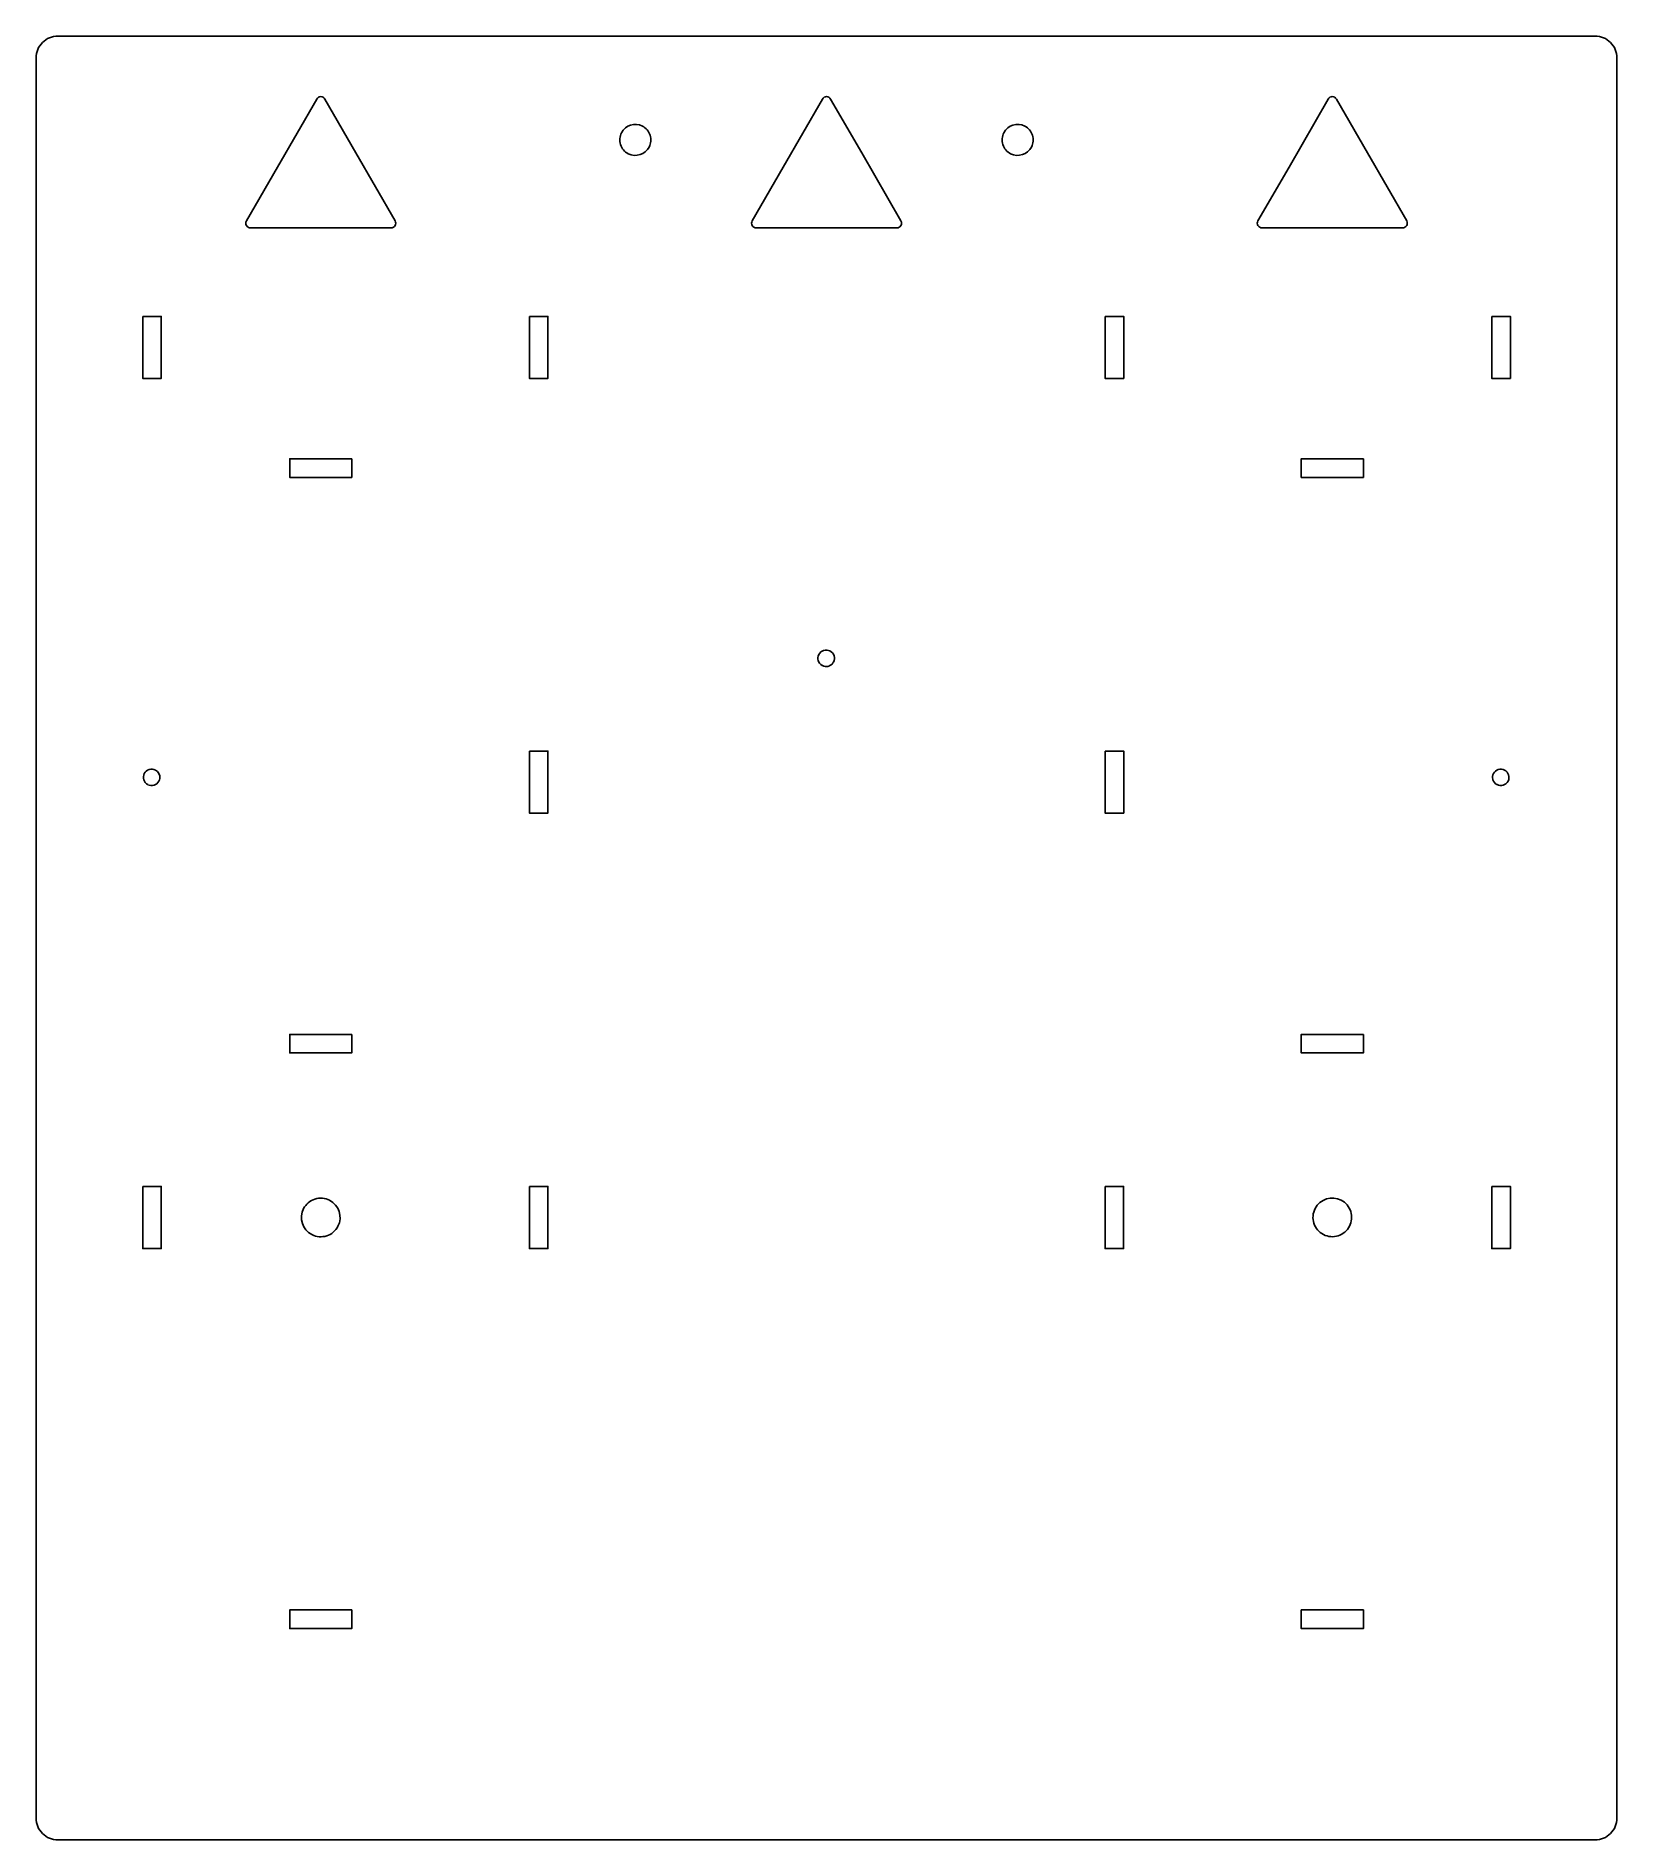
# Model space of a CAD drawing. Extents: x 5 to 150, y 5 to 170.
import ezdxf

# ---------------------------------------------------------------- set-up
doc = ezdxf.new("R2010")
doc.units = 0
for name, color, linetype in [('cabletie-holes', 7, 'CONTINUOUS'), ('hanging-holes', 7, 'CONTINUOUS'), ('outline', 7, 'CONTINUOUS'), ('rfp-hook-holes', 7, 'CONTINUOUS'), ('rfp-latching-holes', 7, 'CONTINUOUS')]:
    doc.layers.add(name, color=color, linetype=linetype)

msp = doc.modelspace()

# ---------------------------------------------------------------- linework, layer by layer
at = {"layer": 'cabletie-holes', "color": 7}
for points in [[(14.900476, 144.641935), (16.600475, 144.641935), (16.600475, 138.958199), (14.900476, 138.958199)], [(50.299957, 144.641935), (51.999956, 144.641935), (51.999956, 138.958199), (50.299957, 138.958199)], [(102.999908, 144.641935), (104.699906, 144.641935), (104.699906, 138.958199), (102.999908, 138.958199)], [(138.39361, 144.641935), (140.093608, 144.641935), (140.093608, 138.958199), (138.39361, 138.958199)], [(34.045163, 131.601658), (34.045163, 129.901659), (28.361427, 129.901659), (28.361427, 131.601658)], [(126.635089, 131.601658), (126.635089, 129.901659), (120.951353, 129.901659), (120.951353, 131.601658)], [(50.299957, 104.841666), (51.999956, 104.841666), (51.999956, 99.157931), (50.299957, 99.157931)], [(102.999908, 104.841666), (104.699906, 104.841666), (104.699906, 99.157931), (102.999908, 99.157931)], [(34.045163, 78.901707), (34.045163, 77.201708), (28.361427, 77.201708), (28.361427, 78.901707)], [(126.635089, 78.901707), (126.635089, 77.201708), (120.951353, 77.201708), (120.951353, 78.901707)], [(14.900476, 64.978828), (16.600475, 64.978828), (16.600475, 59.295103), (14.900476, 59.295103)], [(50.293757, 64.978598), (51.993756, 64.978598), (51.993756, 59.294863), (50.293757, 59.294863)], [(102.993708, 64.978598), (104.693706, 64.978598), (104.693706, 59.294863), (102.993708, 59.294863)], [(138.39361, 64.978828), (140.093608, 64.978828), (140.093608, 59.295103), (138.39361, 59.295103)], [(34.045163, 26.201749), (34.045163, 24.50175), (28.361427, 24.50175), (28.361427, 26.201749)], [(126.635089, 26.201749), (126.635089, 24.50175), (120.951353, 24.50175), (120.951353, 26.201749)]]:
    msp.add_lwpolyline(points, close=True, dxfattribs=at)
at = {"layer": 'hanging-holes', "color": 7}
for points in [[(24.396287, 153.387048), (27.239025, 158.31662), (30.82969, 164.543168)], [(31.577618, 164.543168), (34.420356, 159.613596), (38.011022, 153.387048)], [(70.692576, 153.387048), (73.535314, 158.31662), (77.125979, 164.543168)], [(77.873907, 164.543168), (80.716645, 159.613596), (84.307311, 153.387048)], [(116.986302, 153.387048), (119.82904, 158.31662), (123.419705, 164.543168)], [(124.167633, 164.543168), (127.010371, 159.613596), (130.601037, 153.387048)], [(37.637058, 152.738559), (31.951582, 152.738559), (24.77025, 152.738559)], [(83.933347, 152.738559), (78.247871, 152.738559), (71.06654, 152.738559)], [(130.227073, 152.738559), (124.541597, 152.738559), (117.360266, 152.738559)]]:
    msp.add_lwpolyline(points, dxfattribs=at)
for points in [[(60.644004, 162.060516)], [(95.643976, 162.060516)], [(37.637058, 152.738559)], [(83.933347, 152.738559)], [(130.227073, 152.738559)]]:
    msp.add_lwpolyline(points, close=True, dxfattribs=at)
for points in [[(30.82969, 164.543168), (30.906827, 164.67693), (31.049381, 164.759331), (31.203654, 164.759331)], [(31.203654, 164.759331), (31.357927, 164.759331), (31.500481, 164.67693), (31.577618, 164.543168)], [(77.125979, 164.543168), (77.203116, 164.67693), (77.34567, 164.759331), (77.499943, 164.759331)], [(77.499943, 164.759331), (77.654216, 164.759331), (77.79677, 164.67693), (77.873907, 164.543168)], [(123.419705, 164.543168), (123.496842, 164.67693), (123.639396, 164.759331), (123.793669, 164.759331)], [(123.793669, 164.759331), (123.947942, 164.759331), (124.090496, 164.67693), (124.167633, 164.543168)], [(58.732872, 161.449964), (59.092017, 162.146308), (59.94766, 162.419661), (60.644004, 162.060516)], [(60.644004, 162.060516), (60.9784, 161.888048), (61.230587, 161.589806), (61.345088, 161.231399)], [(93.732844, 161.449964), (94.09199, 162.146308), (94.947632, 162.419661), (95.643976, 162.060516)], [(95.643976, 162.060516), (95.978372, 161.888048), (96.230559, 161.589806), (96.34506, 161.231399)], [(58.642339, 160.367949), (58.527839, 160.726355), (58.560404, 161.115568), (58.732872, 161.449964)], [(59.343424, 159.538832), (59.009027, 159.711299), (58.75684, 160.009542), (58.642339, 160.367949)], [(61.345088, 161.231399), (61.459589, 160.872992), (61.427023, 160.483779), (61.254555, 160.149383)], [(93.642311, 160.367949), (93.527811, 160.726355), (93.560376, 161.115568), (93.732844, 161.449964)], [(94.343396, 159.538832), (94.009, 159.711299), (93.756812, 160.009542), (93.642311, 160.367949)], [(96.34506, 161.231399), (96.459561, 160.872992), (96.426995, 160.483779), (96.254527, 160.149383)], [(61.254555, 160.149383), (60.89541, 159.45304), (60.039767, 159.179687), (59.343424, 159.538832)], [(96.254527, 160.149383), (95.895382, 159.45304), (95.039739, 159.179687), (94.343396, 159.538832)], [(24.396287, 152.954722), (24.31915, 153.088484), (24.31915, 153.253286), (24.396287, 153.387048)], [(24.77025, 152.738559), (24.615977, 152.738559), (24.473423, 152.82096), (24.396287, 152.954722)], [(38.011022, 152.954722), (37.933885, 152.82096), (37.791331, 152.738559), (37.637058, 152.738559)], [(38.011022, 153.387048), (38.088158, 153.253286), (38.088158, 153.088484), (38.011022, 152.954722)], [(70.692576, 152.954722), (70.615439, 153.088484), (70.615439, 153.253286), (70.692576, 153.387048)], [(71.06654, 152.738559), (70.912266, 152.738559), (70.769712, 152.82096), (70.692576, 152.954722)], [(84.307311, 152.954722), (84.230174, 152.82096), (84.08762, 152.738559), (83.933347, 152.738559)], [(84.307311, 153.387048), (84.384447, 153.253286), (84.384447, 153.088484), (84.307311, 152.954722)], [(116.986302, 152.954722), (116.909165, 153.088484), (116.909165, 153.253286), (116.986302, 153.387048)], [(117.360266, 152.738559), (117.205992, 152.738559), (117.063438, 152.82096), (116.986302, 152.954722)], [(130.601037, 152.954722), (130.5239, 152.82096), (130.381346, 152.738559), (130.227073, 152.738559)], [(130.601037, 153.387048), (130.678173, 153.253286), (130.678173, 153.088484), (130.601037, 152.954722)]]:
    msp.add_open_spline(points, degree=3, dxfattribs=at)
at = {"layer": 'outline', "color": 7}
for points in [[(7.143704, 170.306015), (147.843693, 170.306015)], [(5.143706, 7.143701), (5.143706, 168.306017)], [(149.843691, 168.306017), (149.843691, 7.143701)], [(147.843693, 5.143703), (7.143704, 5.143703)]]:
    msp.add_lwpolyline(points, dxfattribs=at)
msp.add_lwpolyline([(7.143704, 170.306015)], close=True, dxfattribs=at)
for points in [[(5.729492, 169.720229), (6.104564, 170.095302), (6.613272, 170.306015), (7.143704, 170.306015)], [(147.843693, 170.306015), (148.374126, 170.306015), (148.882833, 170.095302), (149.257905, 169.720229)], [(5.143706, 168.306017), (5.143706, 168.836449), (5.354419, 169.345157), (5.729492, 169.720229)], [(149.257905, 169.720229), (149.632978, 169.345157), (149.843691, 168.836449), (149.843691, 168.306017)], [(5.729492, 5.729489), (5.354419, 6.104561), (5.143706, 6.613269), (5.143706, 7.143701)], [(149.843691, 7.143701), (149.843691, 6.613269), (149.632978, 6.104561), (149.257905, 5.729489)], [(7.143704, 5.143703), (6.613272, 5.143703), (6.104564, 5.354416), (5.729492, 5.729489)], [(149.257905, 5.729489), (148.882833, 5.354416), (148.374126, 5.143703), (147.843693, 5.143703)]]:
    msp.add_open_spline(points, degree=3, dxfattribs=at)
at = {"layer": 'rfp-hook-holes', "color": 7}
for points in [[(32.014377, 63.708609)], [(124.604391, 63.714849)]]:
    msp.add_lwpolyline(points, close=True, dxfattribs=at)
for points in [[(30.392929, 60.564792), (29.52479, 61.012542), (29.183998, 62.079281), (29.631747, 62.94742)], [(29.631747, 62.94742), (29.846763, 63.364317), (30.218585, 63.678723), (30.665415, 63.821474)], [(30.665415, 63.821474), (31.112245, 63.964225), (31.597481, 63.923626), (32.014377, 63.708609)], [(32.014377, 63.708609), (32.882516, 63.260858), (33.223308, 62.19412), (32.775558, 61.325981)], [(122.10889, 61.604705), (121.966141, 62.051536), (122.006742, 62.536774), (122.221762, 62.95367)], [(122.221762, 62.95367), (122.669514, 63.821808), (123.736252, 64.162599), (124.604391, 63.714849)], [(124.604391, 63.714849), (125.021287, 63.499833), (125.335693, 63.128012), (125.478444, 62.681183)], [(32.775558, 61.325981), (32.560542, 60.909085), (32.188721, 60.594678), (31.741891, 60.451927)], [(122.982942, 60.571032), (122.566045, 60.786049), (122.251639, 61.157873), (122.10889, 61.604705)], [(125.36558, 61.332221), (125.150564, 60.915322), (124.778741, 60.600914), (124.331909, 60.458163)], [(125.478444, 62.681183), (125.621195, 62.234353), (125.580596, 61.749117), (125.36558, 61.332221)], [(31.741891, 60.451927), (31.295061, 60.309176), (30.809825, 60.349775), (30.392929, 60.564792)], [(124.331909, 60.458163), (123.885077, 60.315412), (123.399839, 60.356012), (122.982942, 60.571032)]]:
    msp.add_open_spline(points, degree=3, dxfattribs=at)
at = {"layer": 'rfp-latching-holes', "color": 7}
for points in [[(77.234287, 114.051321), (77.102297, 113.994861), (76.984429, 113.915091), (76.883689, 113.814631), (76.803119, 113.695852), (76.794319, 113.679312), (76.739889, 113.542591), (76.713509, 113.401913), (76.714038, 113.261041), (76.740568, 113.123711), (76.791938, 112.993642), (76.867048, 112.874503), (76.964848, 112.770011), (77.084216, 112.683891), (77.118186, 112.665261), (77.237947, 112.615951), (77.363447, 112.588051), (77.491857, 112.581951), (77.620336, 112.598061), (77.692326, 112.617241), (77.807647, 112.664971), (77.912845, 112.730581), (78.005855, 112.812551), (78.084605, 112.909351), (78.109635, 112.948601), (78.132255, 112.989251), (78.186925, 113.12707), (78.213425, 113.27154), (78.211325, 113.418449), (78.180355, 113.56347), (78.121565, 113.699579), (78.038115, 113.82042), (77.932774, 113.922779), (77.808256, 114.003289), (77.670445, 114.058029), (77.525964, 114.084519), (77.379104, 114.082419), (77.234134, 114.051349)], [(15.490629, 103.152341), (15.354207, 103.093411), (15.233065, 103.009771), (15.130465, 102.90421), (15.049675, 102.77948), (14.996185, 102.6459), (14.969175, 102.505861), (14.969003, 102.363251), (14.996043, 102.221921), (15.001543, 102.204031), (15.058183, 102.071772), (15.138103, 101.953633), (15.238814, 101.852652), (15.357858, 101.771842), (15.374398, 101.763042), (15.507983, 101.709612), (15.648011, 101.682602), (15.790615, 101.682412), (15.931932, 101.709422), (15.949842, 101.714922), (16.082094, 101.771592), (16.200204, 101.851512), (16.301172, 101.95222), (16.382002, 102.071241), (16.390802, 102.087781), (16.441002, 102.210121), (16.469012, 102.339341), (16.462312, 102.57102), (16.387932, 102.785201), (16.253365, 102.96766), (16.066093, 103.104201), (15.927957, 103.158951), (15.783156, 103.185501), (15.635964, 103.183401), (15.490646, 103.152331)], [(138.984669, 103.14969), (138.853019, 103.09308), (138.735429, 103.01343), (138.634799, 102.91315), (138.554099, 102.79468), (138.545099, 102.7782), (138.494699, 102.65411), (138.4671, 102.52411), (138.4631, 102.391241), (138.482399, 102.258701), (138.497399, 102.204901), (138.553899, 102.073152), (138.633499, 101.955482), (138.733829, 101.854863), (138.852369, 101.774323), (138.868869, 101.765523), (139.001969, 101.712363), (139.141449, 101.685543), (139.283509, 101.685321), (139.424339, 101.712091), (139.442239, 101.717591), (139.561329, 101.767331), (139.670279, 101.836641), (139.789818, 101.951232), (139.881518, 102.089083), (139.937318, 102.230711), (139.963018, 102.376192), (139.960018, 102.52139), (139.929418, 102.66232), (139.872618, 102.794861), (139.790918, 102.914981), (139.685619, 103.01865), (139.558059, 103.10175), (139.420479, 103.15631), (139.276229, 103.18264), (139.129559, 103.18054), (138.984709, 103.14969)]]:
    msp.add_lwpolyline(points, close=True, dxfattribs=at)

doc.saveas('drawing.dxf')
